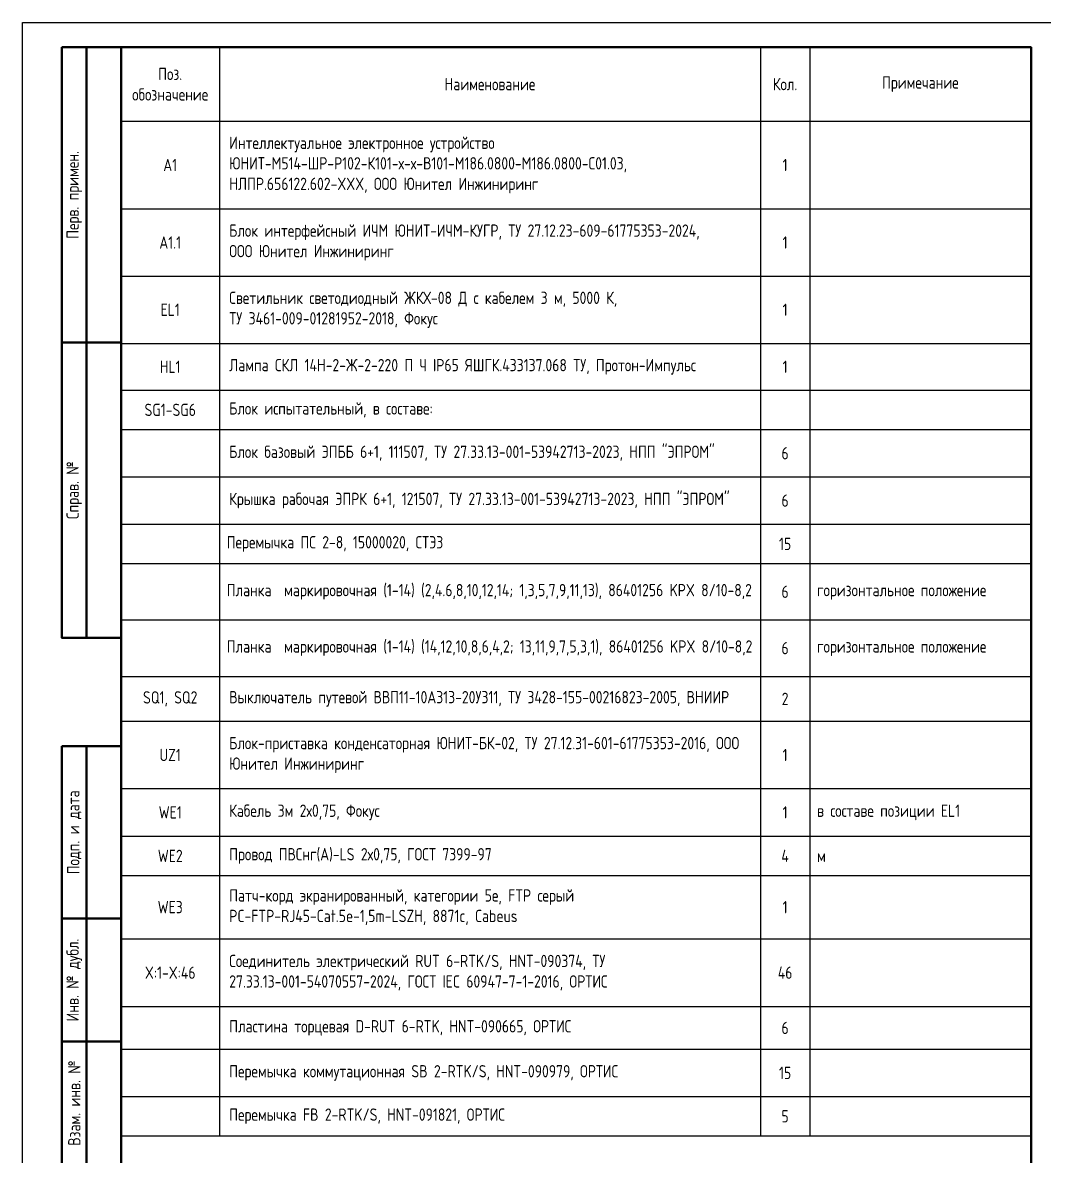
# Model space of a CAD drawing. Header units: millimetres. Extents: x -921 to 2149, y -90 to 586.
# Drawn here: x -420 to -212.5, y 66.9 to 297 of the extents above; entities that cross this region are included whole.
import ezdxf

# ---------------------------------------------------------------- set-up
doc = ezdxf.new("R2010")
doc.units = ezdxf.units.MM
doc.styles.add('Gost_type_A', font='GOST_A.TTF')

# ---------------------------------------------------------------- blocks, each defined once
blk = doc.blocks.new('Штамп левый верхний')
at = {"lineweight": 50}
for points in [[(-12, 0), (-7, 0), (-7, -60), (-12, -60)], [(-7, 0), (0, 0), (0, -60), (-7, -60)], [(-12, -60), (-7, -60), (-7, -120), (-12, -120)], [(-7, -60), (0, -60), (0, -120), (-7, -120)]]:
    blk.add_lwpolyline(points, close=True, dxfattribs=at)
at = {"char_height": 2.5, "width": 60, "attachment_point": 5, "rotation": 90, "style": 'Gost_type_A'}
for s, insert in [('Перв. примен.', (-9.5, -30)), ('Справ. №', (-9.5, -90))]:
    blk.add_mtext(s, dxfattribs=dict(at, insert=insert))
blk = doc.blocks.new('Штамп левый нижний')
at = {"lineweight": 50}
for points in [[(-12, 145), (-7, 145), (-7, 110), (-12, 110)], [(-7, 145), (0, 145), (0, 110), (-7, 110)], [(-12, 110), (-7, 110), (-7, 85), (-12, 85)], [(-7, 110), (0, 110), (0, 85), (-7, 85)], [(-12, 85), (-7, 85), (-7, 60), (-12, 60)], [(-7, 85), (0, 85), (0, 60), (-7, 60)], [(-12, 60), (-7, 60), (-7, 25), (-12, 25)], [(-7, 60), (0, 60), (0, 25), (-7, 25)], [(-12, 25), (-7, 25), (-7, 0), (-12, 0)], [(-7, 25), (0, 25), (0, 0), (-7, 0)]]:
    blk.add_lwpolyline(points, close=True, dxfattribs=at)
at = {"char_height": 2.5, "attachment_point": 5, "rotation": 90, "style": 'Gost_type_A'}
for s, insert, width in [('Подп. и дата', (-9.5, 127.5), 35), ('Инв. № дубл.', (-9.5, 97.5), 25), ('Взам. инв. №', (-9.5, 72.5), 25), ('Подп. и дата', (-9.5, 42.5), 35), ('Инв. N подл.', (-9.5, 12.5), 25)]:
    blk.add_mtext(s, dxfattribs=dict(at, insert=insert, width=width))
blk = doc.blocks.new('Формат_А4')
blk.add_lwpolyline([(0, 297), (0, 0), (-210, 0), (-210, 297)], close=True)
at = {"lineweight": 50}
blk.add_lwpolyline([(-190, 292), (-5, 292), (-5, 5), (-190, 5)], close=True, dxfattribs=at)
blk = doc.blocks.new('*T18')
at = {"color": 0, "lineweight": -2, "transparency": 16777216}
for p, q in [((0, 0), (185, 0)), ((0, 0), (0, -15)), ((20, 0), (20, -15)), ((130, 0), (130, -15)), ((140, 0), (140, -15)), ((185, 0), (185, -15)), ((210, 0), (395, 0)), ((210, 0), (210, -15)), ((230, 0), (230, -15)), ((340, 0), (340, -15)), ((350, 0), (350, -15)), ((395, 0), (395, -15))]:
    blk.add_line(p, q, dxfattribs=at)
at = {"color": 0, "linetype": 'ByBlock', "lineweight": -2, "transparency": 16777216}
for p, q in [((0, -15), (185, -15)), ((0, -15), (0, -221.19)), ((20, -15), (20, -221.19)), ((130, -15), (130, -221.19)), ((140, -15), (140, -96.9)), ((185, -15), (185, -221.19)), ((210, -15), (395, -15)), ((210, -15), (210, -75.83)), ((230, -15), (230, -75.83)), ((340, -15), (340, -75.83)), ((350, -15), (350, -64.38)), ((395, -15), (395, -75.83)), ((210, -25.45), (395, -25.45)), ((0, -32.83), (185, -32.83)), ((210, -39.24), (395, -39.24)), ((0, -46.5), (185, -46.5)), ((210, -48.38), (395, -48.38)), ((210, -56.38), (395, -56.38)), ((0, -60.17), (185, -60.17)), ((210, -64.38), (395, -64.38)), ((350, -64.38), (350, -75.83)), ((0, -69.67), (185, -69.67)), ((210, -75.83), (395, -75.83)), ((0, -77.67), (185, -77.67)), ((0, -87.29), (185, -87.29)), ((0, -96.9), (185, -96.9)), ((140, -96.9), (140, -127.81)), ((0, -104.9), (185, -104.9)), ((0, -116.36), (185, -116.36)), ((0, -127.81), (185, -127.81)), ((140, -127.81), (140, -221.19)), ((0, -136.95), (185, -136.95)), ((0, -150.62), (185, -150.62)), ((0, -160.29), (185, -160.29)), ((0, -168.29), (185, -168.29)), ((0, -181.12), (185, -181.12)), ((0, -194.9), (185, -194.9)), ((0, -203.57), (185, -203.57)), ((0, -213.19), (185, -213.19)), ((0, -221.19), (185, -221.19))]:
    blk.add_line(p, q, dxfattribs=at)
at = {"transparency": 16777216, "char_height": 2.5, "style": 'Gost_type_A'}
for s, insert, width, attachment_point in [('Поз. обозначение', (10, -7.5), 17, 5), ('Поз. обозначение', (220, -7.5), 17, 5), ('Наименование', (75, -7.5), 107, 5), ('Кол.', (135, -7.5), 7, 5), ('Примечание', (162.5, -7.5), 42, 5), ('Наименование', (285, -7.5), 107, 5), ('Кол.', (345, -7.5), 7, 5), ('Примечание', (372.5, -7.5), 42, 5), ('{\\C0;Перемычка FBS 4-6, HNT-091958, ОРТИС}', (232, -60.38), 106, 4), ('2', (345, -60.38), 7, 5), ('Перемычка ПС 2-8, 15000020, СТЭЗ ', (21.5, -100.9), 107, 4), ('15', (135, -100.9), 7, 5), ('6', (135, -110.63), 7, 5), ('Планка  маркировочная (1-14) (14,12,10,8,6,4,2; 13,11,9,7,5,3,1), 86401256 KPX 8/10-8,2', (21.5, -122.08), 107, 4), ('6', (135, -122.08), 7, 5)]:
    blk.add_mtext(s, dxfattribs=dict(at, insert=insert, width=width, attachment_point=attachment_point))
at = {"color": 0, "transparency": 16777216, "char_height": 2.5, "style": 'Gost_type_A'}
for s, insert, width, attachment_point in [('{\\C256;Интеллектуальное электронное устройство \\C5;ЮНИТ-М514-ШР-Р102-К101-х-х-В101-М186.0800-М186.0800-С01.03\\C256;, НЛПР.656122.602-XXX, }ООО Юнител Инжиниринг', (22, -23.92), 106, 4), ('{\\C256;Планка  маркировочная} (1-46), 86401256 KPX 8/10-8,2', (232, -20.23), 106, 4), ('1', (345, -20.23), 7, 5), ('вертикальное положение', (351.5, -20.23), 42, 4), ('A1', (10, -23.92), 18, 5), ('1', (135, -23.92), 7, 5), ('Соединитель электрический  RPV 4-MT(-P), HNT-131560, ТУ 27.33.13-001-54070557-2024, ГОСТ IEC 60947-7-1-2016, ОРТИС ', (232, -32.35), 106, 4), ('{\\C256;X:47-X:62}', (220, -32.35), 18, 5), ('16', (345, -32.35), 7, 5), ('Блок интерфейсный ИЧМ {\\C256;ЮНИТ-ИЧМ-КУГР}, ТУ 27.12.23-609-61775353-2024,     ООО Юнител Инжиниринг', (22, -39.67), 106, 4), ('A1.1', (10, -39.67), 18, 5), ('1', (135, -39.67), 7, 5), ('Пластина торцевая D-RPV 4-MT(-P), HNT-131561, ОРТИС', (232, -43.81), 106, 4), ('6', (345, -43.81), 7, 5), ('Светильник светодиодный ЖКХ-08 Д с кабелем 3 м, 5000 К,\\PТУ 3461-009-01281952-2018, Фокус ', (22, -53.33), 106, 4), ('EL1', (10, -53.33), 18, 5), ('1', (135, -53.33), 7, 5), ('Перемычка FBS 2-6, HNT-091360, ОРТИС', (232, -52.38), 106, 4), ('4', (345, -52.38), 7, 5), ('HL1', (10, -64.92), 18, 5), ('{\\C256;Лампа СКЛ 14Н-2-Ж-2-220 П Ч IP65 ЯШГК.433137.068 ТУ, Протон-Импульс}', (22, -64.92), 106, 4), ('1', (135, -64.92), 7, 5), ('{\\C256;Планка  маркировочная} (47-62), 86401217 KPX 6/10-6,2', (231.5, -70.11), 107, 4), ('1', (345, -70.11), 7, 5), ('вертикальное положение', (351.5, -70.11), 42, 4), ('SG1-SG6', (10, -73.67), 18, 5), ('{\\C256;Блок испытательный, в составе:}', (22, -73.67), 106, 4), ('{\\C256;Блок базовый ЭПББ 6+1, 111507, ТУ 27.33.13-001-53942713-2023, НПП "ЭПРОМ"}', (22, -82.48), 106, 4), ('6', (135, -82.48), 7, 5), ('{\\C256;Крышка рабочая ЭПРК 6+1, 121507, ТУ 27.33.13-001-53942713-2023, НПП "ЭПРОМ"}', (22, -92.1), 106, 4), ('6', (135, -92.1), 7, 5), ('{\\C256;Планка  маркировочная} (1-14) (2,4.6,8,10,12,14; 1,3,5,7,9,11,13){\\C256;, 86401256 KPX 8/10-8,2}', (21.5, -110.63), 107, 4), ('горизонтальное положение', (141.5, -110.63), 42, 4), ('горизонтальное положение', (141.5, -122.08), 42, 4), ('SQ1, SQ2', (10, -132.38), 18, 5), ('{\\C256;Выключатель путевой ВВП11-10А313-20У311, ТУ 3428-155-00216823-2005, ВНИИР }', (22, -132.38), 106, 4), ('2', (135, -132.38), 7, 5), ('{\\C256;Блок-приставка конденсаторная ЮНИТ-БК-02, ТУ 27.12.31-601-61775353-2016, }ООО Юнител Инжиниринг', (22, -143.79), 106, 4), ('UZ1', (10, -143.79), 18, 5), ('1', (135, -143.79), 7, 5), ('Кабель 3м 2х0,75, Фокус', (22, -155.45), 106, 4), ('{\\C256;в составе позиции} EL1', (141.5, -155.45), 42, 4), ('WE1', (10, -155.45), 18, 5), ('1', (135, -155.45), 7, 5), ('WE2', (10, -164.29), 18, 5), ('Провод ПВСнг(А)-LS 2х0,75, ГОСТ 7399-97', (22, -164.29), 106, 4), ('4', (135, -164.29), 7, 5), ('{\\C256;м}', (141.5, -164.29), 42, 4), ('{\\C256;Патч-корд экранированный, категории 5е, FTP серый PC-FTP-RJ45-Cat.5e-1,5m-LSZH, 8871c, Cabeus}', (22, -174.7), 106, 4), ('WE3', (10, -174.7), 18, 5), ('1', (135, -174.7), 7, 5), ('Соединитель электрический RUT 6-RTK/S, HNT-090374, ТУ 27.33.13-001-54070557-2024, ГОСТ IEC 60947-7-1-2016, ОРТИС', (22, -188.01), 106, 4), ('{\\C256;X:1-X:46}', (10, -188.01), 18, 5), ('46', (135, -188.01), 7, 5), ('Пластина торцевая D-RUT 6-RTK, HNT-090665, ОРТИС', (22, -199.24), 106, 4), ('6', (135, -199.24), 7, 5), ('Перемычка коммутационная SB 2-RTK/S, HNT-090979, ОРТИС', (22, -208.38), 106, 4), ('15', (135, -208.38), 7, 5), ('Перемычка FB 2-RTK/S, HNT-091821, ОРТИС', (22, -217.19), 106, 4), ('5', (135, -217.19), 7, 5)]:
    blk.add_mtext(s, dxfattribs=dict(at, insert=insert, width=width, attachment_point=attachment_point))

msp = doc.modelspace()

# ---------------------------------------------------------------- block references
at = {"color": 1}
for name, p in [('Формат_А4', (-210, 0)), ('Штамп левый верхний', (-400, 292)), ('Штамп левый нижний', (-400, 5))]:
    msp.add_blockref(name, p, dxfattribs=at)
msp.add_blockref('*T18', (-400, 292))

doc.saveas('drawing.dxf')
